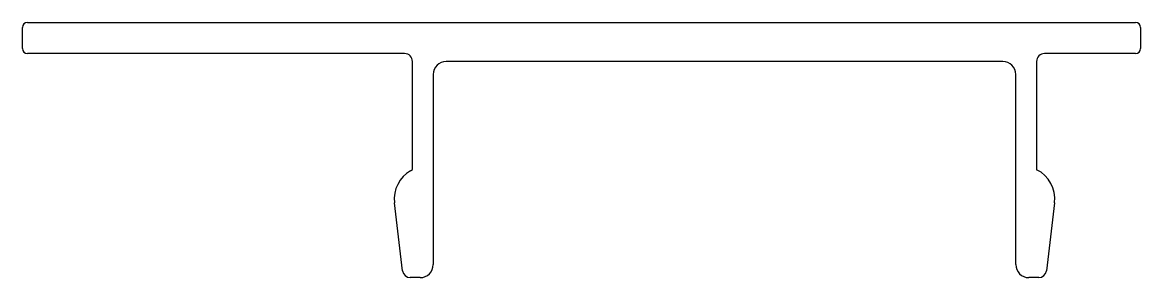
# Model space of a CAD drawing. Extents: x 1500.1 to 1543.1, y 2009.6 to 2019.4.
import ezdxf

# ---------------------------------------------------------------- set-up
doc = ezdxf.new("R2010")
doc.units = 0
doc.layers.get('0').update_dxf_attribs({"linetype": 'CONTINUOUS'})

msp = doc.modelspace()

# ---------------------------------------------------------------- linework, layer by layer
for p, q in [((1500.283, 2019.375), (1542.883, 2019.375)), ((1500.083, 2018.375), (1500.083, 2019.175)), ((1543.083, 2019.175), (1543.083, 2018.375)), ((1514.783, 2018.175), (1500.283, 2018.175)), ((1542.883, 2018.175), (1539.384, 2018.175)), ((1515.083, 2013.723), (1515.083, 2017.875)), ((1537.783, 2017.875), (1516.383, 2017.875)), ((1539.084, 2017.875), (1539.084, 2013.719)), ((1515.883, 2017.375), (1515.883, 2010.075)), ((1538.283, 2010.075), (1538.283, 2017.375)), ((1515.008, 2013.679), (1515.083, 2013.723)), ((1514.703, 2009.84), (1514.392, 2012.449)), ((1539.775, 2012.449), (1539.464, 2009.84)), ((1515.383, 2009.575), (1515.001, 2009.575)), ((1539.166, 2009.575), (1538.783, 2009.575))]:
    msp.add_line(p, q)
for centre, radius, start, end in [((1500.283, 2019.175), 0.2, 90, 180), ((1542.883, 2019.175), 0.2, 360, 90), ((1500.283, 2018.375), 0.2, 180, 270), ((1514.783, 2017.875), 0.3, 0, 90), ((1539.384, 2017.875), 0.3, 90, 180), ((1542.883, 2018.375), 0.2, 270, 360), ((1516.383, 2017.375), 0.5, 90, 180), ((1537.783, 2017.375), 0.5, 0, 90), ((1538.533, 2012.597), 1.25, 353.206, 63.8848), ((1515.633, 2012.597), 1.25, 120, 186.794), ((1515.001, 2009.875), 0.3, 186.794, 270), ((1515.383, 2010.075), 0.5, 270, 360), ((1538.783, 2010.075), 0.5, 180, 270), ((1539.166, 2009.875), 0.3, 270, 353.206)]:
    msp.add_arc(centre, radius, start, end)

doc.saveas('drawing.dxf')
